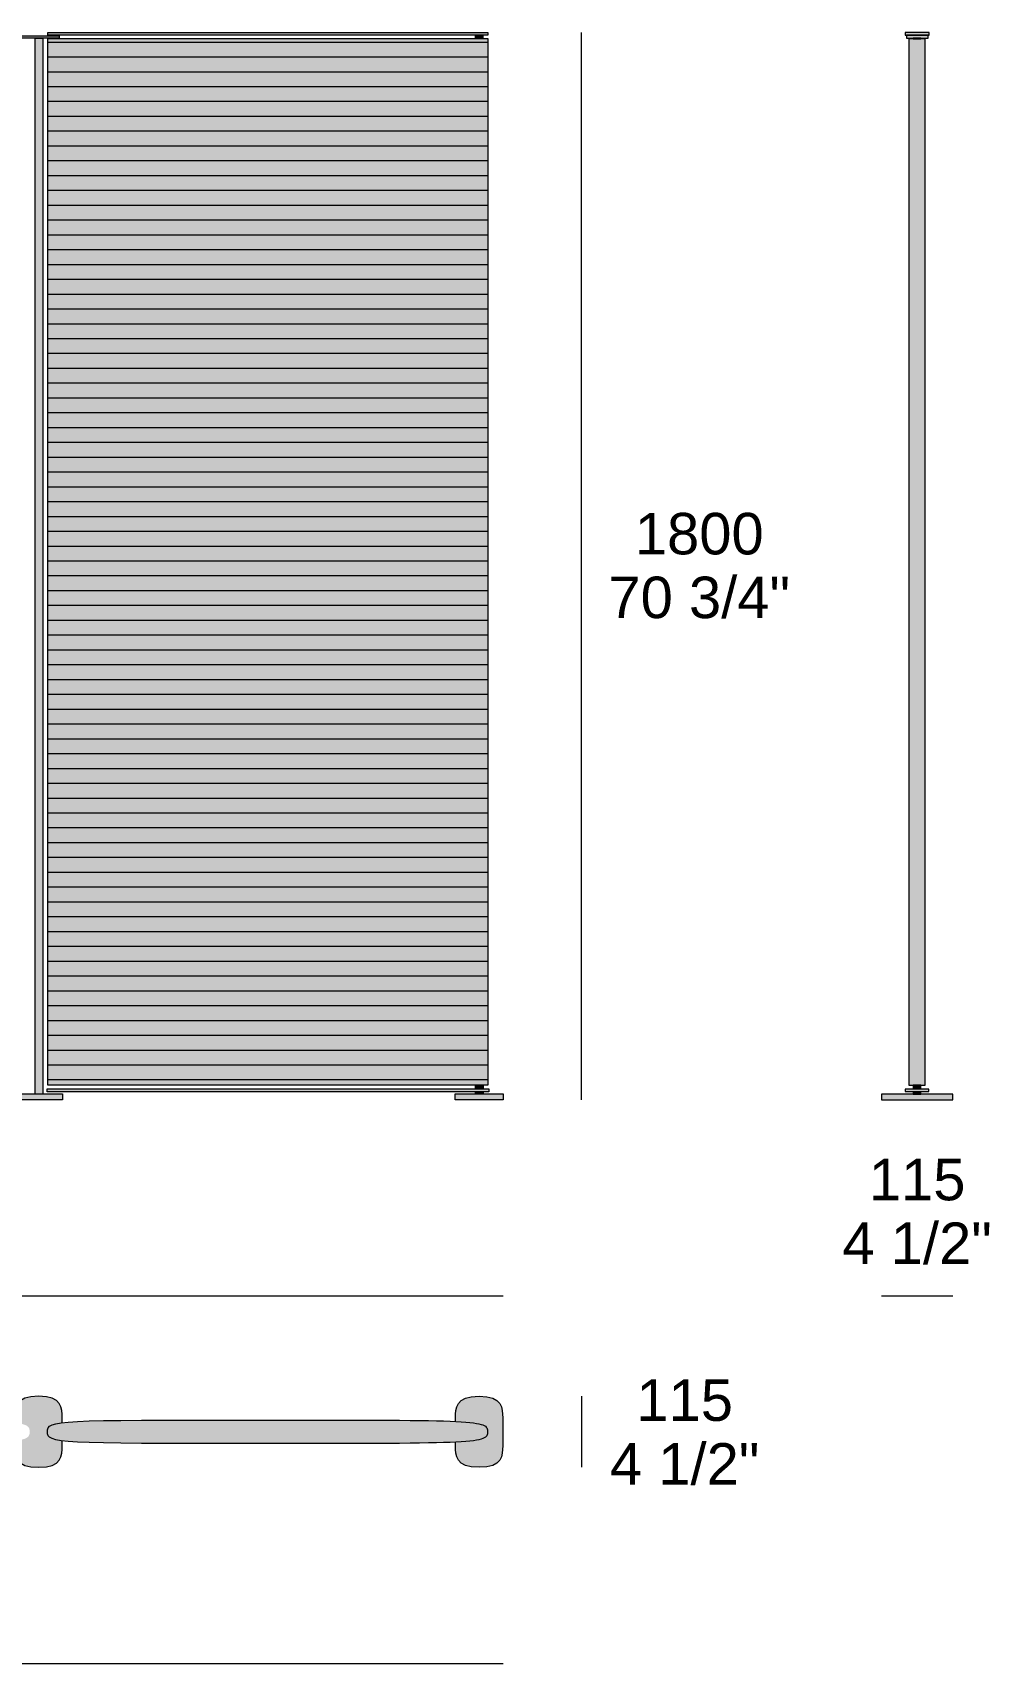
# Model space of a CAD drawing. Header units: millimetres. Extents: x -23380 to 52531, y -5628 to 1041.
# Drawn here: x 21593 to 23207, y -1709 to 1041 of the extents above; entities that cross this region are included whole.
import ezdxf

# ---------------------------------------------------------------- set-up
doc = ezdxf.new("R2010")
doc.units = ezdxf.units.MM
for name, color, linetype, lineweight in [('dimensions', 7, 'Continuous', 5), ('drawing', 7, 'Continuous', 5), ('hatch', 9, 'Continuous', 5), ('ropes', 7, 'Continuous', 0)]:
    doc.layers.add(name, color=color, linetype=linetype, lineweight=lineweight)
doc.styles.add('Poliform mm', font='arial.ttf')
doc.styles.add('Poliform pollici', font='arial.ttf')

msp = doc.modelspace()

# ---------------------------------------------------------------- hatches: boundary and pattern name
at = {"layer": 'hatch'}
for points in [[(21637.3, 1031.6), (21637.3, 1035.7), (21568.6, 1035.7), (21568.6, 1031.6)], [(21596.8, -749.1), (21609.6, -749.1), (21609.6, 1031.6), (21596.8, 1031.6)], [(22360.4, 1036.6), (22360.4, 1040.9), (21618.2, 1040.9), (21618.2, 1036.6)], [(22360.4, -734.1), (22360.4, 1030.7), (21618.2, 1030.7), (21618.2, -734.1)], [(22352.7, 1036.6), (22340, 1036.6), (22340, 1030.7), (22352.7, 1030.7)], [(23067.1, 1036.4), (23103.4, 1036.4), (23105.2, 1036.4), (23105.2, 1040.9), (23064.7, 1040.9), (23064.7, 1036.4)], [(23078.2, 1031.6), (23091.3, 1031.6), (23103.4, 1031.6), (23103.4, 1036.4), (23067.1, 1036.4), (23067.1, 1031.6)], [(23078.2, -734.2), (23091.4, -734.2), (23098.6, -734.2), (23098.6, 1030.4), (23071, 1030.4), (23071, -734.2)], [(23078.2, 1030.4), (23091.3, 1030.4), (23091.3, 1031.6), (23078.2, 1031.6)], [(22362.1, -745.8), (22362.1, -740.7), (21617.3, -740.7), (21617.3, -745.8)], [(22340, -740.7), (22352.7, -740.7), (22352.7, -734.1), (22340, -734.1)], [(23064.9, -745.2), (23104.9, -745.2), (23104.9, -740.9), (23064.9, -740.9)], [(23091.4, -740.9), (23091.4, -734.2), (23078.2, -734.2), (23078.2, -740.9)], [(21643.2, -759.1), (21643.2, -749.1), (21562.5, -749.1), (21562.5, -759.1)], [(22386.4, -759.1), (22386.4, -749.1), (22305.7, -749.1), (22305.7, -759.1)], [(22352.7, -745.8), (22340, -745.8), (22340, -749.1), (22352.7, -749.1)], [(23091.4, -749.2), (23078.2, -749.2), (23024.9, -749.2), (23024.9, -759.1), (23144.9, -759.1), (23144.9, -749.2)], [(23078.2, -745.2), (23078.2, -749.2), (23091.4, -749.2), (23091.4, -745.2)], [(21642.5, -1334.1), (21638.5, -1333.6), (21635, -1333), (21633.4, -1332.6), (21631.8, -1332.3), (21630.4, -1332), (21629.1, -1331.6), (21627.9, -1331.2), (21626.8, -1330.9), (21626.2, -1330.7), (21625.7, -1330.5), (21625.2, -1330.3), (21624.8, -1330), (21624.3, -1329.8), (21623.9, -1329.6), (21623.5, -1329.4), (21623.1, -1329.2), (21622.7, -1329), (21622.3, -1328.7), (21622, -1328.5), (21621.7, -1328.3), (21621.4, -1328), (21621.1, -1327.8), (21620.9, -1327.7), (21620.8, -1327.6), (21620.7, -1327.4), (21620.5, -1327.3), (21620.4, -1327.2), (21620.3, -1327.1), (21620.2, -1326.9), (21620.1, -1326.8), (21619.9, -1326.7), (21619.8, -1326.6), (21619.7, -1326.4), (21619.6, -1326.3), (21619.5, -1326.2), (21619.4, -1326), (21619.4, -1325.9), (21619.3, -1325.8), (21619.2, -1325.6), (21619.1, -1325.5), (21619, -1325.4), (21618.9, -1325.2), (21618.9, -1325.1), (21618.8, -1324.9), (21618.7, -1324.8), (21618.7, -1324.6), (21618.6, -1324.5), (21618.5, -1324.4), (21618.4, -1324.1), (21618.3, -1323.8), (21618.2, -1323.5), (21618.2, -1323.2), (21618.1, -1322.9), (21618, -1322.6), (21618, -1322.2), (21617.9, -1321.9), (21617.9, -1321.6), (21617.8, -1321.3), (21617.8, -1320.9), (21617.8, -1320.3), (21617.7, -1319.6), (21617.7, -1318.9), (21617.7, -1318.1), (21617.8, -1317.5), (21617.8, -1316.8), (21617.8, -1316.4), (21617.9, -1316.1), (21617.9, -1315.8), (21618, -1315.5), (21618, -1315.2), (21618.1, -1314.8), (21618.2, -1314.5), (21618.2, -1314.2), (21618.3, -1313.9), (21618.4, -1313.6), (21618.5, -1313.3), (21618.6, -1313.2), (21618.7, -1313.1), (21618.7, -1312.9), (21618.8, -1312.8), (21618.9, -1312.6), (21618.9, -1312.5), (21619, -1312.4), (21619.1, -1312.2), (21619.2, -1312.1), (21619.3, -1311.9), (21619.4, -1311.8), (21619.4, -1311.7), (21619.5, -1311.5), (21619.6, -1311.4), (21619.7, -1311.3), (21619.8, -1311.2), (21619.9, -1311), (21620.1, -1310.9), (21620.2, -1310.8), (21620.3, -1310.6), (21620.4, -1310.5), (21620.5, -1310.4), (21620.7, -1310.3), (21620.8, -1310.1), (21620.9, -1310), (21621.1, -1309.9), (21621.4, -1309.7), (21621.7, -1309.4), (21622, -1309.2), (21622.3, -1309), (21622.7, -1308.7), (21623.1, -1308.5), (21623.5, -1308.3), (21623.9, -1308.1), (21624.3, -1307.9), (21624.8, -1307.7), (21625.2, -1307.5), (21625.7, -1307.3), (21626.2, -1307.1), (21626.8, -1306.9), (21627.9, -1306.5), (21629.1, -1306.1), (21630.4, -1305.8), (21631.8, -1305.4), (21633.4, -1305.1), (21635, -1304.8), (21638.5, -1304.1), (21642.5, -1303.6), (21642.5, -1295.6), (21642.5, -1292.4), (21642.4, -1289.2), (21642.3, -1287.6), (21642.2, -1285.9), (21642.1, -1284.3), (21641.9, -1282.7), (21641.7, -1282), (21641.6, -1281.2), (21641.5, -1280.4), (21641.3, -1279.6), (21641.1, -1278.8), (21640.9, -1278.1), (21640.6, -1277.3), (21640.4, -1276.6), (21640.1, -1275.8), (21639.8, -1275.1), (21639.5, -1274.4), (21639.2, -1273.6), (21639, -1273.3), (21638.8, -1272.9), (21638.6, -1272.6), (21638.4, -1272.2), (21638.2, -1271.9), (21638, -1271.6), (21637.7, -1271.2), (21637.5, -1270.9), (21637.3, -1270.6), (21637, -1270.2), (21636.8, -1269.9), (21636.5, -1269.6), (21636.3, -1269.3), (21636, -1269), (21635.7, -1268.6), (21635.4, -1268.3), (21635.1, -1268), (21634.8, -1267.7), (21634.5, -1267.4), (21634.2, -1267.1), (21633.8, -1266.9), (21633.5, -1266.6), (21633.1, -1266.3), (21632.8, -1266), (21632.4, -1265.7), (21632, -1265.5), (21631.6, -1265.2), (21631.2, -1264.9), (21630.8, -1264.7), (21630.4, -1264.4), (21630, -1264.2), (21629.6, -1264), (21629.1, -1263.7), (21628.7, -1263.5), (21627.7, -1263), (21626.7, -1262.6), (21625.7, -1262.2), (21624.6, -1261.8), (21623.5, -1261.4), (21622.4, -1261.1), (21621.2, -1260.8), (21619.9, -1260.5), (21618.6, -1260.2), (21617.2, -1259.9), (21615.8, -1259.7), (21614.4, -1259.5), (21612.9, -1259.3), (21611.3, -1259.2), (21609.7, -1259), (21608, -1258.9), (21606.3, -1258.9), (21602.7, -1258.8), (21599.1, -1258.9), (21597.4, -1258.9), (21595.7, -1259), (21594.1, -1259.2), (21592.5, -1259.3), (21591, -1259.5), (21589.6, -1259.7), (21588.2, -1259.9), (21586.8, -1260.2), (21585.5, -1260.5), (21584.3, -1260.8), (21583.1, -1261.1), (21581.9, -1261.4), (21580.8, -1261.8), (21579.7, -1262.2), (21578.7, -1262.6), (21577.7, -1263), (21576.8, -1263.5), (21576.3, -1263.7), (21575.9, -1264), (21575.4, -1264.2), (21575, -1264.4), (21574.6, -1264.7), (21574.2, -1264.9), (21573.8, -1265.2), (21573.4, -1265.5), (21573, -1265.7), (21572.6, -1266), (21572.3, -1266.3), (21571.9, -1266.6), (21571.6, -1266.9), (21571.3, -1267.1), (21570.9, -1267.4), (21570.6, -1267.7), (21570.3, -1268), (21570, -1268.3), (21569.7, -1268.6), (21569.4, -1269), (21569.2, -1269.3), (21568.9, -1269.6), (21568.6, -1269.9), (21568.4, -1270.2), (21568.1, -1270.6), (21567.9, -1270.9), (21567.7, -1271.2), (21567.4, -1271.6), (21567.2, -1271.9), (21567, -1272.2), (21566.8, -1272.6), (21566.6, -1272.9), (21566.4, -1273.3), (21566.3, -1273.6), (21565.9, -1274.4), (21565.6, -1275.1), (21565.3, -1275.8), (21565, -1276.6), (21564.8, -1277.3), (21564.5, -1278.1), (21564.3, -1278.8), (21564.1, -1279.6), (21564, -1280.4), (21563.8, -1281.2), (21563.7, -1282), (21563.5, -1282.7), (21563.3, -1284.3), (21563.2, -1285.9), (21563.1, -1287.6), (21563, -1289.2), (21562.9, -1292.4), (21562.9, -1303.6), (21566.9, -1304.1), (21570.5, -1304.8), (21572.1, -1305.1), (21573.6, -1305.4), (21575, -1305.8), (21576.3, -1306.1), (21577.5, -1306.5), (21578.6, -1306.9), (21579.2, -1307.1), (21579.7, -1307.3), (21580.2, -1307.5), (21580.7, -1307.7), (21581.1, -1307.9), (21581.5, -1308.1), (21582, -1308.3), (21582.3, -1308.5), (21582.7, -1308.7), (21583.1, -1309), (21583.4, -1309.2), (21583.7, -1309.4), (21584.1, -1309.7), (21584.3, -1309.9), (21584.5, -1310), (21584.6, -1310.1), (21584.8, -1310.3), (21584.9, -1310.4), (21585, -1310.5), (21585.1, -1310.6), (21585.3, -1310.8), (21585.4, -1310.9), (21585.5, -1311), (21585.6, -1311.2), (21585.7, -1311.3), (21585.8, -1311.4), (21585.9, -1311.5), (21586, -1311.7), (21586.1, -1311.8), (21586.2, -1311.9), (21586.2, -1312.1), (21586.3, -1312.2), (21586.4, -1312.4), (21586.5, -1312.5), (21586.5, -1312.6), (21586.6, -1312.8), (21586.7, -1312.9), (21586.8, -1313.1), (21586.8, -1313.2), (21586.9, -1313.3), (21587, -1313.6), (21587.1, -1313.9), (21587.2, -1314.2), (21587.3, -1314.5), (21587.3, -1314.8), (21587.4, -1315.2), (21587.4, -1315.5), (21587.5, -1315.8), (21587.5, -1316.1), (21587.6, -1316.4), (21587.6, -1316.8), (21587.7, -1317.5), (21587.7, -1318.1), (21587.7, -1318.9), (21587.7, -1319.6), (21587.7, -1320.3), (21587.6, -1320.9), (21587.6, -1321.3), (21587.5, -1321.6), (21587.5, -1321.9), (21587.4, -1322.2), (21587.4, -1322.6), (21587.3, -1322.9), (21587.3, -1323.2), (21587.2, -1323.5), (21587.1, -1323.8), (21587, -1324.1), (21586.9, -1324.4), (21586.8, -1324.5), (21586.8, -1324.6), (21586.7, -1324.8), (21586.6, -1324.9), (21586.5, -1325.1), (21586.5, -1325.2), (21586.4, -1325.4), (21586.3, -1325.5), (21586.2, -1325.6), (21586.2, -1325.8), (21586.1, -1325.9), (21586, -1326), (21585.9, -1326.2), (21585.8, -1326.3), (21585.7, -1326.4), (21585.6, -1326.6), (21585.5, -1326.7), (21585.4, -1326.8), (21585.3, -1326.9), (21585.1, -1327.1), (21585, -1327.2), (21584.9, -1327.3), (21584.8, -1327.4), (21584.6, -1327.6), (21584.5, -1327.7), (21584.3, -1327.8), (21584.1, -1328), (21583.7, -1328.3), (21583.4, -1328.5), (21583.1, -1328.7), (21582.7, -1329), (21582.3, -1329.2), (21582, -1329.4), (21581.5, -1329.6), (21581.1, -1329.8), (21580.7, -1330), (21580.2, -1330.3), (21579.7, -1330.5), (21579.2, -1330.7), (21578.6, -1330.9), (21577.5, -1331.2), (21576.3, -1331.6), (21575, -1332), (21573.6, -1332.3), (21572.1, -1332.6), (21570.5, -1333), (21566.9, -1333.6), (21562.9, -1334.1), (21562.9, -1342.5), (21562.9, -1345.7), (21563, -1348.9), (21563.1, -1350.5), (21563.2, -1352), (21563.3, -1353.6), (21563.4, -1354.4), (21563.5, -1355.2), (21563.7, -1356), (21563.8, -1356.8), (21564, -1357.5), (21564.1, -1358.3), (21564.3, -1359.1), (21564.5, -1359.8), (21564.8, -1360.6), (21565, -1361.3), (21565.3, -1362), (21565.6, -1362.8), (21565.9, -1363.5), (21566.3, -1364.2), (21566.4, -1364.5), (21566.6, -1364.9), (21566.8, -1365.2), (21567, -1365.6), (21567.2, -1365.9), (21567.4, -1366.2), (21567.7, -1366.6), (21567.9, -1366.9), (21568.1, -1367.2), (21568.4, -1367.5), (21568.6, -1367.9), (21568.9, -1368.2), (21569.2, -1368.5), (21569.4, -1368.8), (21569.7, -1369.1), (21570, -1369.4), (21570.3, -1369.7), (21570.6, -1370), (21570.9, -1370.3), (21571.3, -1370.6), (21571.6, -1370.9), (21571.9, -1371.2), (21572.3, -1371.4), (21572.6, -1371.7), (21573, -1372), (21573.4, -1372.2), (21573.8, -1372.5), (21574.2, -1372.8), (21574.6, -1373), (21575, -1373.3), (21575.4, -1373.5), (21575.9, -1373.7), (21576.8, -1374.2), (21577.7, -1374.6), (21578.7, -1375.1), (21579.7, -1375.5), (21580.8, -1375.9), (21581.9, -1376.2), (21583.1, -1376.6), (21584.3, -1376.9), (21585.5, -1377.2), (21586.8, -1377.5), (21588.2, -1377.7), (21589.6, -1377.9), (21591, -1378.1), (21592.5, -1378.3), (21594.1, -1378.5), (21595.7, -1378.6), (21597.4, -1378.7), (21599.1, -1378.7), (21602.7, -1378.8), (21606.3, -1378.7), (21608, -1378.7), (21609.7, -1378.6), (21611.3, -1378.5), (21612.9, -1378.3), (21614.4, -1378.1), (21615.8, -1377.9), (21617.2, -1377.7), (21618.6, -1377.5), (21619.9, -1377.2), (21621.2, -1376.9), (21622.4, -1376.6), (21623.5, -1376.2), (21624.6, -1375.9), (21625.7, -1375.5), (21626.7, -1375.1), (21627.7, -1374.6), (21628.7, -1374.2), (21629.6, -1373.7), (21630, -1373.5), (21630.4, -1373.3), (21630.8, -1373), (21631.2, -1372.8), (21631.6, -1372.5), (21632, -1372.2), (21632.4, -1372), (21632.8, -1371.7), (21633.1, -1371.4), (21633.5, -1371.2), (21633.8, -1370.9), (21634.2, -1370.6), (21634.5, -1370.3), (21634.8, -1370), (21635.1, -1369.7), (21635.4, -1369.4), (21635.7, -1369.1), (21636, -1368.8), (21636.3, -1368.5), (21636.5, -1368.2), (21636.8, -1367.9), (21637, -1367.5), (21637.3, -1367.2), (21637.5, -1366.9), (21637.7, -1366.6), (21638, -1366.2), (21638.2, -1365.9), (21638.4, -1365.6), (21638.6, -1365.2), (21638.8, -1364.9), (21639, -1364.5), (21639.2, -1364.2), (21639.5, -1363.5), (21639.8, -1362.8), (21640.1, -1362), (21640.4, -1361.3), (21640.6, -1360.6), (21640.9, -1359.8), (21641.1, -1359.1), (21641.3, -1358.3), (21641.5, -1357.5), (21641.6, -1356.8), (21641.7, -1356), (21641.9, -1355.2), (21642, -1354.4), (21642.1, -1353.6), (21642.2, -1352), (21642.3, -1350.5), (21642.4, -1348.9), (21642.5, -1345.7)], [(22306.1, -1301.4), (22322.9, -1302.5), (22329.8, -1303.1), (22335.8, -1303.8), (22338.5, -1304.1), (22341, -1304.5), (22343.3, -1304.9), (22345.4, -1305.4), (22347.3, -1305.8), (22348.2, -1306.1), (22349.1, -1306.3), (22349.9, -1306.5), (22350.7, -1306.8), (22351.4, -1307), (22352.1, -1307.3), (22352.7, -1307.6), (22353.4, -1307.8), (22354, -1308.1), (22354.5, -1308.4), (22355, -1308.7), (22355.3, -1308.8), (22355.5, -1309), (22355.8, -1309.1), (22356, -1309.3), (22356.2, -1309.4), (22356.4, -1309.6), (22356.6, -1309.7), (22356.8, -1309.9), (22357, -1310.1), (22357.2, -1310.2), (22357.4, -1310.4), (22357.5, -1310.5), (22357.7, -1310.7), (22357.9, -1310.9), (22358, -1311), (22358.2, -1311.2), (22358.3, -1311.4), (22358.4, -1311.6), (22358.6, -1311.7), (22358.7, -1311.9), (22358.8, -1312.1), (22358.9, -1312.3), (22359, -1312.4), (22359.1, -1312.6), (22359.2, -1312.8), (22359.3, -1313), (22359.4, -1313.2), (22359.5, -1313.4), (22359.5, -1313.6), (22359.6, -1313.7), (22359.7, -1313.9), (22359.7, -1314.1), (22359.8, -1314.3), (22359.8, -1314.5), (22359.9, -1314.7), (22359.9, -1314.9), (22360, -1315.1), (22360, -1315.3), (22360.1, -1315.8), (22360.1, -1316.2), (22360.2, -1316.6), (22360.2, -1317), (22360.3, -1317.5), (22360.3, -1317.9), (22360.3, -1318.9), (22360.3, -1319.8), (22360.3, -1320.2), (22360.2, -1320.7), (22360.2, -1321.1), (22360.1, -1321.5), (22360.1, -1322), (22360, -1322.4), (22360, -1322.6), (22359.9, -1322.8), (22359.9, -1323), (22359.8, -1323.2), (22359.8, -1323.4), (22359.7, -1323.6), (22359.7, -1323.8), (22359.6, -1324), (22359.5, -1324.2), (22359.5, -1324.3), (22359.4, -1324.5), (22359.3, -1324.7), (22359.2, -1324.9), (22359.1, -1325.1), (22359, -1325.3), (22358.9, -1325.5), (22358.8, -1325.6), (22358.7, -1325.8), (22358.6, -1326), (22358.4, -1326.2), (22358.3, -1326.3), (22358.2, -1326.5), (22358, -1326.7), (22357.9, -1326.8), (22357.7, -1327), (22357.5, -1327.2), (22357.4, -1327.3), (22357.2, -1327.5), (22357, -1327.6), (22356.8, -1327.8), (22356.6, -1328), (22356.4, -1328.1), (22356.2, -1328.3), (22356, -1328.4), (22355.8, -1328.6), (22355.5, -1328.7), (22355.3, -1328.9), (22355, -1329), (22354.5, -1329.3), (22354, -1329.6), (22353.4, -1329.9), (22352.7, -1330.1), (22352.1, -1330.4), (22351.4, -1330.7), (22350.7, -1330.9), (22349.9, -1331.2), (22349.1, -1331.4), (22348.2, -1331.6), (22347.3, -1331.9), (22345.4, -1332.3), (22343.3, -1332.8), (22341, -1333.2), (22338.5, -1333.6), (22335.8, -1333.9), (22329.8, -1334.6), (22322.9, -1335.3), (22306.1, -1336.3), (22306.1, -1342.5), (22306.1, -1345.7), (22306.2, -1348.9), (22306.3, -1350.5), (22306.4, -1352), (22306.5, -1353.6), (22306.6, -1354.4), (22306.7, -1355.2), (22306.9, -1356), (22307, -1356.8), (22307.2, -1357.5), (22307.3, -1358.3), (22307.5, -1359.1), (22307.7, -1359.8), (22308, -1360.6), (22308.2, -1361.3), (22308.5, -1362), (22308.8, -1362.8), (22309.1, -1363.5), (22309.4, -1364.2), (22309.6, -1364.5), (22309.8, -1364.9), (22310, -1365.2), (22310.2, -1365.6), (22310.4, -1365.9), (22310.6, -1366.2), (22310.9, -1366.6), (22311.1, -1366.9), (22311.3, -1367.2), (22311.6, -1367.5), (22311.8, -1367.9), (22312.1, -1368.2), (22312.3, -1368.5), (22312.6, -1368.8), (22312.9, -1369.1), (22313.2, -1369.4), (22313.5, -1369.7), (22313.8, -1370), (22314.1, -1370.3), (22314.4, -1370.6), (22314.8, -1370.9), (22315.1, -1371.2), (22315.5, -1371.4), (22315.8, -1371.7), (22316.2, -1372), (22316.6, -1372.2), (22317, -1372.5), (22317.4, -1372.8), (22317.8, -1373), (22318.2, -1373.3), (22318.6, -1373.5), (22319, -1373.7), (22319.9, -1374.2), (22320.9, -1374.6), (22321.9, -1375.1), (22322.9, -1375.5), (22324, -1375.9), (22325.1, -1376.2), (22326.2, -1376.6), (22327.5, -1376.9), (22328.7, -1377.2), (22330, -1377.5), (22331.4, -1377.7), (22332.8, -1377.9), (22334.2, -1378.1), (22335.7, -1378.3), (22337.3, -1378.5), (22338.9, -1378.6), (22340.6, -1378.7), (22342.3, -1378.7), (22345.9, -1378.8), (22349.5, -1378.7), (22351.2, -1378.7), (22352.9, -1378.6), (22354.5, -1378.5), (22356.1, -1378.3), (22357.6, -1378.1), (22359, -1377.9), (22360.4, -1377.7), (22361.8, -1377.5), (22363.1, -1377.2), (22364.3, -1376.9), (22365.6, -1376.6), (22366.7, -1376.2), (22367.8, -1375.9), (22368.9, -1375.5), (22369.9, -1375.1), (22370.9, -1374.6), (22371.9, -1374.2), (22372.8, -1373.7), (22373.2, -1373.5), (22373.6, -1373.3), (22374, -1373), (22374.4, -1372.8), (22374.8, -1372.5), (22375.2, -1372.2), (22375.6, -1372), (22376, -1371.7), (22376.3, -1371.4), (22376.7, -1371.2), (22377, -1370.9), (22377.4, -1370.6), (22377.7, -1370.3), (22378, -1370), (22378.3, -1369.7), (22378.6, -1369.4), (22378.9, -1369.1), (22379.2, -1368.8), (22379.4, -1368.5), (22379.7, -1368.2), (22380, -1367.9), (22380.2, -1367.5), (22380.5, -1367.2), (22380.7, -1366.9), (22380.9, -1366.6), (22381.2, -1366.2), (22381.4, -1365.9), (22381.6, -1365.6), (22381.8, -1365.2), (22382, -1364.9), (22382.2, -1364.5), (22382.3, -1364.2), (22382.7, -1363.5), (22383, -1362.8), (22383.3, -1362), (22383.6, -1361.3), (22383.8, -1360.6), (22384.1, -1359.8), (22384.3, -1359.1), (22384.5, -1358.3), (22384.6, -1357.5), (22384.8, -1356.8), (22384.9, -1356), (22385.1, -1355.2), (22385.2, -1354.4), (22385.3, -1353.6), (22385.4, -1352), (22385.5, -1350.5), (22385.6, -1348.9), (22385.7, -1345.7), (22385.7, -1292.4), (22385.6, -1289.2), (22385.5, -1287.6), (22385.4, -1285.9), (22385.3, -1284.3), (22385.1, -1282.7), (22384.9, -1282), (22384.8, -1281.2), (22384.6, -1280.4), (22384.5, -1279.6), (22384.3, -1278.8), (22384.1, -1278.1), (22383.8, -1277.3), (22383.6, -1276.6), (22383.3, -1275.8), (22383, -1275.1), (22382.7, -1274.4), (22382.3, -1273.6), (22382.2, -1273.3), (22382, -1272.9), (22381.8, -1272.6), (22381.6, -1272.2), (22381.4, -1271.9), (22381.2, -1271.6), (22380.9, -1271.2), (22380.7, -1270.9), (22380.5, -1270.6), (22380.2, -1270.2), (22380, -1269.9), (22379.7, -1269.6), (22379.4, -1269.3), (22379.2, -1269), (22378.9, -1268.6), (22378.6, -1268.3), (22378.3, -1268), (22378, -1267.7), (22377.7, -1267.4), (22377.4, -1267.1), (22377, -1266.9), (22376.7, -1266.6), (22376.3, -1266.3), (22376, -1266), (22375.6, -1265.7), (22375.2, -1265.5), (22374.8, -1265.2), (22374.4, -1264.9), (22374, -1264.7), (22373.6, -1264.4), (22373.2, -1264.2), (22372.8, -1264), (22372.3, -1263.7), (22371.9, -1263.5), (22370.9, -1263), (22369.9, -1262.6), (22368.9, -1262.2), (22367.8, -1261.8), (22366.7, -1261.4), (22365.5, -1261.1), (22364.3, -1260.8), (22363.1, -1260.5), (22361.8, -1260.2), (22360.4, -1259.9), (22359, -1259.7), (22357.6, -1259.5), (22356.1, -1259.3), (22354.5, -1259.2), (22352.9, -1259), (22351.2, -1258.9), (22349.5, -1258.9), (22345.9, -1258.8), (22342.3, -1258.9), (22340.6, -1258.9), (22338.9, -1259), (22337.3, -1259.2), (22335.7, -1259.3), (22334.2, -1259.5), (22332.8, -1259.7), (22331.4, -1259.9), (22330, -1260.2), (22328.7, -1260.5), (22327.5, -1260.8), (22326.2, -1261.1), (22325.1, -1261.4), (22324, -1261.8), (22322.9, -1262.2), (22321.9, -1262.6), (22320.9, -1263), (22319.9, -1263.5), (22319.5, -1263.7), (22319, -1264), (22318.6, -1264.2), (22318.2, -1264.4), (22317.8, -1264.7), (22317.4, -1264.9), (22317, -1265.2), (22316.6, -1265.5), (22316.2, -1265.7), (22315.8, -1266), (22315.5, -1266.3), (22315.1, -1266.6), (22314.8, -1266.9), (22314.4, -1267.1), (22314.1, -1267.4), (22313.8, -1267.7), (22313.5, -1268), (22313.2, -1268.3), (22312.9, -1268.6), (22312.6, -1269), (22312.3, -1269.3), (22312.1, -1269.6), (22311.8, -1269.9), (22311.6, -1270.2), (22311.3, -1270.6), (22311.1, -1270.9), (22310.9, -1271.2), (22310.6, -1271.6), (22310.4, -1271.9), (22310.2, -1272.2), (22310, -1272.6), (22309.8, -1272.9), (22309.6, -1273.3), (22309.4, -1273.6), (22309.1, -1274.4), (22308.8, -1275.1), (22308.5, -1275.8), (22308.2, -1276.6), (22308, -1277.3), (22307.7, -1278.1), (22307.5, -1278.8), (22307.3, -1279.6), (22307.2, -1280.4), (22307, -1281.2), (22306.9, -1282), (22306.7, -1282.7), (22306.5, -1284.3), (22306.4, -1285.9), (22306.3, -1287.6), (22306.2, -1289.2), (22306.1, -1292.4)], [(22360.3, -1318.9), (22360.3, -1317.9), (22360.3, -1317.5), (22360.2, -1317), (22360.2, -1316.6), (22360.1, -1316.2), (22360.1, -1315.8), (22360, -1315.3), (22360, -1315.1), (22359.9, -1314.9), (22359.9, -1314.7), (22359.8, -1314.5), (22359.8, -1314.3), (22359.7, -1314.1), (22359.7, -1313.9), (22359.6, -1313.7), (22359.5, -1313.6), (22359.5, -1313.4), (22359.4, -1313.2), (22359.3, -1313), (22359.2, -1312.8), (22359.1, -1312.6), (22359, -1312.4), (22358.9, -1312.3), (22358.8, -1312.1), (22358.7, -1311.9), (22358.6, -1311.7), (22358.4, -1311.6), (22358.3, -1311.4), (22358.2, -1311.2), (22358, -1311), (22357.9, -1310.9), (22357.7, -1310.7), (22357.5, -1310.5), (22357.4, -1310.4), (22357.2, -1310.2), (22357, -1310.1), (22356.8, -1309.9), (22356.6, -1309.7), (22356.4, -1309.6), (22356.2, -1309.4), (22356, -1309.3), (22355.8, -1309.1), (22355.5, -1309), (22355.3, -1308.8), (22355, -1308.7), (22354.5, -1308.4), (22354, -1308.1), (22353.4, -1307.8), (22352.7, -1307.6), (22352.1, -1307.3), (22351.4, -1307), (22350.7, -1306.8), (22349.9, -1306.5), (22349.1, -1306.3), (22348.2, -1306.1), (22347.3, -1305.8), (22345.4, -1305.4), (22343.3, -1304.9), (22341, -1304.5), (22338.5, -1304.1), (22335.8, -1303.8), (22329.8, -1303.1), (22322.9, -1302.5), (22306.1, -1301.4), (22259.5, -1300), (21744.2, -1299.5), (21680.2, -1300.9), (21658.5, -1302.1), (21649.8, -1302.8), (21642.5, -1303.6), (21638.5, -1304.1), (21635, -1304.8), (21633.4, -1305.1), (21631.8, -1305.4), (21630.4, -1305.8), (21629.1, -1306.1), (21627.9, -1306.5), (21626.8, -1306.9), (21626.2, -1307.1), (21625.7, -1307.3), (21625.2, -1307.5), (21624.8, -1307.7), (21624.3, -1307.9), (21623.9, -1308.1), (21623.5, -1308.3), (21623.1, -1308.5), (21622.7, -1308.7), (21622.3, -1309), (21622, -1309.2), (21621.7, -1309.4), (21621.4, -1309.7), (21621.1, -1309.9), (21620.9, -1310), (21620.8, -1310.1), (21620.7, -1310.3), (21620.5, -1310.4), (21620.4, -1310.5), (21620.3, -1310.6), (21620.2, -1310.8), (21620.1, -1310.9), (21619.9, -1311), (21619.8, -1311.2), (21619.7, -1311.3), (21619.6, -1311.4), (21619.5, -1311.5), (21619.4, -1311.7), (21619.4, -1311.8), (21619.3, -1311.9), (21619.2, -1312.1), (21619.1, -1312.2), (21619, -1312.4), (21618.9, -1312.5), (21618.9, -1312.6), (21618.8, -1312.8), (21618.7, -1312.9), (21618.7, -1313.1), (21618.6, -1313.2), (21618.5, -1313.3), (21618.4, -1313.6), (21618.3, -1313.9), (21618.2, -1314.2), (21618.2, -1314.5), (21618.1, -1314.8), (21618, -1315.2), (21618, -1315.5), (21617.9, -1315.8), (21617.9, -1316.1), (21617.8, -1316.4), (21617.8, -1316.8), (21617.8, -1317.5), (21617.7, -1318.1), (21617.7, -1318.9), (21617.7, -1319.6), (21617.8, -1320.3), (21617.8, -1320.9), (21617.8, -1321.3), (21617.9, -1321.6), (21617.9, -1321.9), (21618, -1322.2), (21618, -1322.6), (21618.1, -1322.9), (21618.2, -1323.2), (21618.2, -1323.5), (21618.3, -1323.8), (21618.4, -1324.1), (21618.5, -1324.4), (21618.6, -1324.5), (21618.7, -1324.6), (21618.7, -1324.8), (21618.8, -1324.9), (21618.9, -1325.1), (21618.9, -1325.2), (21619, -1325.4), (21619.1, -1325.5), (21619.2, -1325.6), (21619.3, -1325.8), (21619.4, -1325.9), (21619.4, -1326), (21619.5, -1326.2), (21619.6, -1326.3), (21619.7, -1326.4), (21619.8, -1326.6), (21619.9, -1326.7), (21620.1, -1326.8), (21620.2, -1326.9), (21620.3, -1327.1), (21620.4, -1327.2), (21620.5, -1327.3), (21620.7, -1327.4), (21620.8, -1327.6), (21620.9, -1327.7), (21621.1, -1327.8), (21621.4, -1328), (21621.7, -1328.3), (21622, -1328.5), (21622.3, -1328.7), (21622.7, -1329), (21623.1, -1329.2), (21623.5, -1329.4), (21623.9, -1329.6), (21624.3, -1329.8), (21624.8, -1330), (21625.2, -1330.3), (21625.7, -1330.5), (21626.2, -1330.7), (21626.8, -1330.9), (21627.9, -1331.2), (21629.1, -1331.6), (21630.4, -1332), (21631.8, -1332.3), (21633.4, -1332.6), (21635, -1333), (21638.5, -1333.6), (21642.5, -1334.1), (21649.8, -1334.9), (21658.5, -1335.7), (21680.2, -1336.8), (21744.2, -1338.2), (22259.5, -1337.7), (22306.1, -1336.3), (22322.9, -1335.3), (22329.8, -1334.6), (22335.8, -1333.9), (22338.5, -1333.6), (22341, -1333.2), (22343.3, -1332.8), (22345.4, -1332.3), (22347.3, -1331.9), (22348.2, -1331.6), (22349.1, -1331.4), (22349.9, -1331.2), (22350.7, -1330.9), (22351.4, -1330.7), (22352.1, -1330.4), (22352.7, -1330.1), (22353.4, -1329.9), (22354, -1329.6), (22354.5, -1329.3), (22355, -1329), (22355.3, -1328.9), (22355.5, -1328.7), (22355.8, -1328.6), (22356, -1328.4), (22356.2, -1328.3), (22356.4, -1328.1), (22356.6, -1328), (22356.8, -1327.8), (22357, -1327.6), (22357.2, -1327.5), (22357.4, -1327.3), (22357.5, -1327.2), (22357.7, -1327), (22357.9, -1326.8), (22358, -1326.7), (22358.2, -1326.5), (22358.3, -1326.3), (22358.4, -1326.2), (22358.6, -1326), (22358.7, -1325.8), (22358.8, -1325.6), (22358.9, -1325.5), (22359, -1325.3), (22359.1, -1325.1), (22359.2, -1324.9), (22359.3, -1324.7), (22359.4, -1324.5), (22359.5, -1324.3), (22359.5, -1324.2), (22359.6, -1324), (22359.7, -1323.8), (22359.7, -1323.6), (22359.8, -1323.4), (22359.8, -1323.2), (22359.9, -1323), (22359.9, -1322.8), (22360, -1322.6), (22360, -1322.4), (22360.1, -1322), (22360.1, -1321.5), (22360.2, -1321.1), (22360.2, -1320.7), (22360.3, -1320.2), (22360.3, -1319.8)]]:
    msp.add_hatch(color=256, dxfattribs=at).paths.add_polyline_path(points, flags=0)
at = {"layer": 'ropes', "lineweight": 0}
h = msp.add_hatch(dxfattribs=at)
h.set_pattern_fill('HATCH1', color=256, scale=200, style=0, pattern_type=2)
h.set_pattern_definition([(0, (0, 0), (0, 25), [])])
h.paths.add_polyline_path([(22360.4, -734.1), (22360.4, 1030.7), (21618.2, 1030.7), (21618.2, -734.1)], flags=0)

# ---------------------------------------------------------------- linework, layer by layer
at = {"layer": 'dimensions'}
for points in [[(22518.9, -759.1), (22518.9, 1040.9)], [(18480, -1089.8), (22376, -1089.8)], [(18480, -1089.8), (22386.4, -1089.8)], [(23024.9, -1089.8), (23144.9, -1089.8)], [(22518.9, -1258.8), (22518.9, -1378.8)], [(18480, -1709.5), (22376, -1709.5)], [(18480, -1709.5), (22386.4, -1709.5)]]:
    msp.add_lwpolyline(points, dxfattribs=at)
at = {"layer": 'drawing'}
for points in [[(21637.3, 1031.6), (21568.6, 1031.6), (21568.6, 1035.7), (21637.3, 1035.7)], [(22360.4, 1036.6), (21618.2, 1036.6), (21618.2, 1040.9), (22360.4, 1040.9)], [(22360.4, -734.1), (21618.2, -734.1), (21618.2, 1030.7), (22360.4, 1030.7)], [(23064.7, 1036.4), (23105.2, 1036.4), (23105.2, 1040.9), (23064.7, 1040.9)], [(23067.1, 1031.6), (23103.4, 1031.6), (23103.4, 1036.4), (23067.1, 1036.4)], [(23071, -734.2), (23098.6, -734.2), (23098.6, 1030.4), (23071, 1030.4)], [(23078.2, 1030.4), (23091.3, 1030.4), (23091.3, 1031.6), (23078.2, 1031.6)], [(22362.1, -745.8), (21617.3, -745.8), (21617.3, -740.7), (22362.1, -740.7)], [(23064.9, -745.2), (23104.9, -745.2), (23104.9, -740.9), (23064.9, -740.9)], [(21643.2, -759.1), (21562.5, -759.1), (21562.5, -749.1), (21643.2, -749.1)], [(22386.4, -759.1), (22305.7, -759.1), (22305.7, -749.1), (22386.4, -749.1)], [(23024.9, -759.1), (23144.9, -759.1), (23144.9, -749.2), (23024.9, -749.2)]]:
    msp.add_lwpolyline(points, close=True, dxfattribs=at)
for points in [[(21596.8, -749.1), (21596.8, 1031.6), (21609.6, 1031.6), (21609.6, -749.1)], [(22340, 1030.7), (22340, 1036.6)], [(22352.7, 1030.7), (22352.7, 1036.6)], [(22340, -740.7), (22340, -734.1), (22352.7, -734.1), (22352.7, -740.7)], [(23091.4, -740.9), (23091.4, -734.2), (23078.2, -734.2), (23078.2, -740.9)], [(21596.8, -759.1), (21596.8, -759.1)], [(21609.6, -759.1), (21609.6, -759.1)], [(22352.7, -745.8), (22352.7, -749.1), (22340, -749.1), (22340, -745.8)], [(23078.2, -745.2), (23078.2, -749.2), (23091.4, -749.2), (23091.4, -745.2)]]:
    msp.add_lwpolyline(points, dxfattribs=at)
for points, knots in [([(21642.5, -1303.6), (21642.5, -1301), (21642.5, -1282.1), (21642.5, -1258.8), (21602.7, -1258.8), (21562.9, -1258.8), (21562.9, -1282.1), (21562.9, -1301), (21562.9, -1303.6)], [-77.412422, -77.412422, -77.412422, -77.412422, -66.520524, 0, 0, 0, 66.520524, 77.412422, 77.412422, 77.412422, 77.412422]), ([(22306.1, -1301.4), (22306.1, -1299.5), (22306.1, -1281.2), (22306.1, -1258.8), (22345.9, -1258.8), (22385.7, -1258.8), (22385.7, -1298.8), (22385.7, -1339.5), (22385.7, -1378.8), (22345.9, -1378.8), (22306.1, -1378.8), (22306.1, -1356.6), (22306.1, -1338.3), (22306.1, -1336.3)], [-74.403911, -74.403911, -74.403911, -74.403911, -66.520524, 0, 0, 0, 66.520524, 133.041049, 199.561573, 199.561573, 199.561573, 266.082097, 274.568529, 274.568529, 274.568529, 274.568529]), ([(22360.3, -1318.9), (22360.3, -1299), (22345.2, -1299), (21978.2, -1299), (21632.8, -1299), (21617.7, -1299), (21617.7, -1318.9), (21617.7, -1338.8), (21632.8, -1338.8), (21978.2, -1338.8), (22345.2, -1338.8), (22360.3, -1338.8), (22360.3, -1318.9)], [803.973004, 803.973004, 803.973004, 803.973004, 1205.959506, 1205.959506, 1205.959506, 1607.946008, 1607.946008, 1607.946008, 2009.93251, 2009.93251, 2009.93251, 2411.919012, 2411.919012, 2411.919012, 2411.919012]), ([(21562.9, -1334.1), (21562.9, -1336.9), (21562.9, -1355.7), (21562.9, -1378.8), (21602.7, -1378.8), (21642.5, -1378.8), (21642.5, -1355.7), (21642.5, -1336.9), (21642.5, -1334.1)], [121.516662, 121.516662, 121.516662, 121.516662, 133.041049, 199.561573, 199.561573, 199.561573, 266.082097, 277.606484, 277.606484, 277.606484, 277.606484])]:
    msp.add_open_spline(points, degree=3, knots=knots, dxfattribs=at)

# ---------------------------------------------------------------- texts
at = {"layer": 'dimensions', "char_height": 70, "attachment_point": 5}
for s, insert, width, style in [('1800', (22717.3, 195.4), 543.261, 'Poliform mm'), ('70 3/4"', (22717.3, 87.9), 731.196, 'Poliform pollici'), ('115', (23084.9, -894), 436.739, 'Poliform mm'), ('4 1/2"', (23084.9, -1001.4), 630, 'Poliform pollici'), ('115', (22692.7, -1266), 436.739, 'Poliform mm'), ('4 1/2"', (22692.7, -1373.5), 630, 'Poliform pollici')]:
    msp.add_mtext(s, dxfattribs=dict(at, insert=insert, width=width, style=style))

doc.saveas('drawing.dxf')
